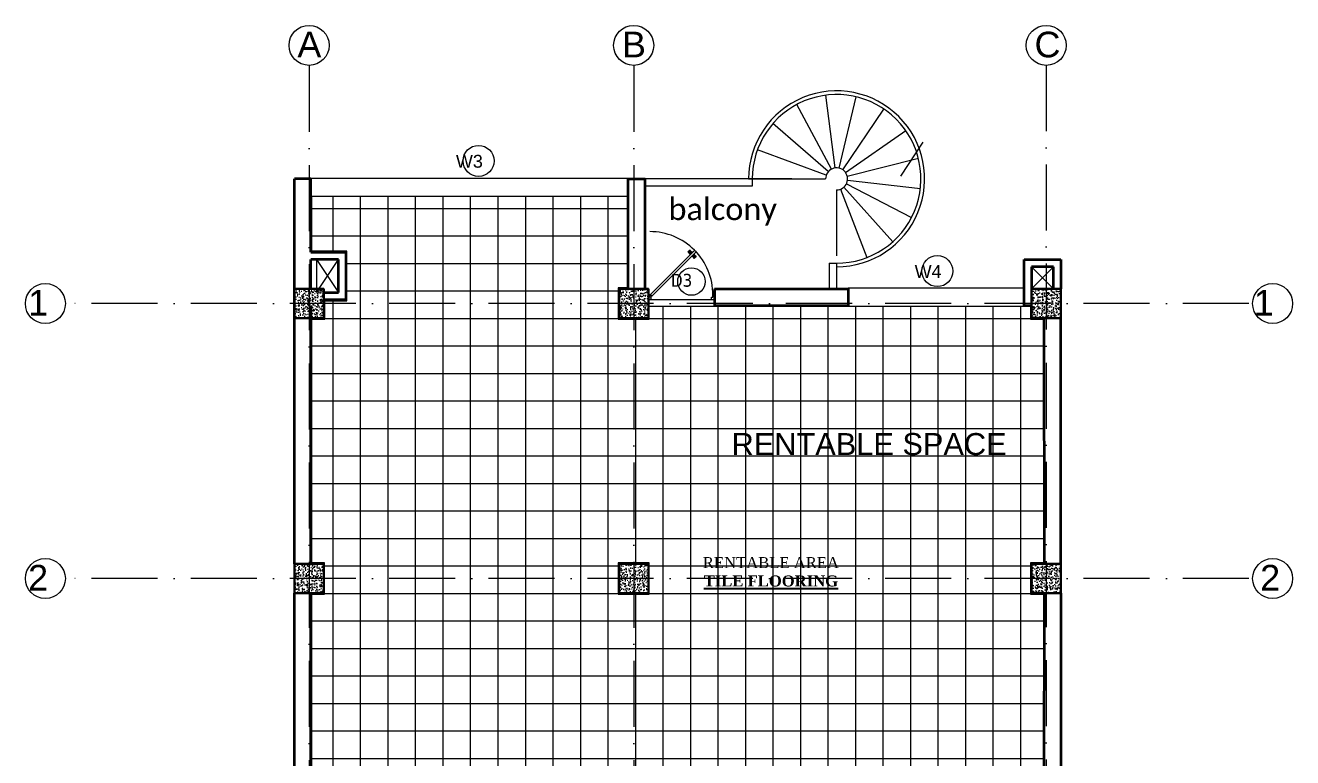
# Model space of a CAD drawing. Header units: inches. Extents: x 10755 to 33653, y -10992 to 10708.
# Drawn here: x 29119 to 29810, y -425 to -25 of the extents above; entities that cross this region are included whole.
import ezdxf

# ---------------------------------------------------------------- set-up
doc = ezdxf.new("R2010")
doc.units = ezdxf.units.IN
doc.header["$MEASUREMENT"] = 0
doc.linetypes.add('ACAD_ISO10W100', pattern=[18, 12, -3, 0, -3])
doc.linetypes.add('HIDDEN', pattern=[0.375, 0.25, -0.125])
for name, color, linetype, lineweight in [('beam in plan', 241, 'HIDDEN', 20), ('centerline', 9, 'ACAD_ISO10W100', 5), ('col', 1, 'Continuous', 30), ('DIMINSION', 5, 'Continuous', 15), ('hatch', 33, 'Continuous', 5), ('hatch 2', 8, 'Continuous', 13), ('hatch room', 33, 'Continuous', 9), ('hatch- rcc', 252, 'Continuous', 5), ('PLASTER', 50, 'Continuous', 9), ('PUERTAS', 7, 'Continuous', 0), ('railing', 33, 'Continuous', 15), ('sill line', 21, 'Continuous', 20), ('STAIRCASE', 143, 'Continuous', 15), ('title text 1', 113, 'Continuous', 25), ('wall', 1, 'Continuous', 35)]:
    doc.layers.add(name, color=color, linetype=linetype, lineweight=lineweight)
doc.layers.add('T-TEXT', color=230, linetype='Continuous')
doc.layers.add('text 100', color=4, linetype='Continuous')
doc.layers.get('DIMINSION').off()
doc.styles.add('Prajwal', font='stylu.ttf', dxfattribs={"height": 9})
doc.styles.get("Standard").update_dxf_attribs({"font": 'arial.ttf'})
doc.styles.add('suren', font='times.ttf', dxfattribs={"height": 4})

# ---------------------------------------------------------------- blocks, each defined once
blk = doc.blocks.new('EWEWRTT')
at = {"layer": 'centerline', "ltscale": 3}
for p, q in [((176317.85, -3623.75), (176317.85, -4988.85)), ((176494.85, -3623.75), (176494.85, -4988.85)), ((176719.8, -3623.43), (176719.8, -4988.85)), ((176830.31, -3753.4), (176184.96, -3753.4)), ((176830.31, -3903.4), (176184.95, -3903.4))]:
    blk.add_line(p, q, dxfattribs=at)
at = {"layer": 'centerline', "linetype": 'Continuous'}
for centre in [(176317.85, -3612.52), (176494.85, -3612.52), (176719.8, -3612.52), (176174.04, -3753.4), (176843.28, -3753.4), (176174.04, -3903.4), (176843.28, -3903.4)]:
    blk.add_circle(centre, 10.91, dxfattribs=at)
at = {"layer": 'T-TEXT', "ltscale": 100, "char_height": 14, "width": 12.944, "style": 'suren'}
for s, insert, attachment_point in [('{\\fArial|b0|i0|c0|p34;A}', (176311.49, -3605.08), 1), ('{\\fArial|b0|i0|c0|p34;B}', (176488.49, -3605.08), 1), ('{\\fArial|b0|i0|c0|p34;C}', (176713.44, -3605.08), 1), ('{\\fArial|b0|i0|c0|p34;1}', (176175.53, -3745.96), 3), ('{\\fArial|b0|i0|c0|p34;1}', (176843.84, -3745.96), 3), ('{\\fArial|b0|i0|c0|p34;2}', (176175.53, -3895.96), 3), ('{\\fArial|b0|i0|c0|p34;2}', (176847.37, -3895.96), 3)]:
    blk.add_mtext(s, dxfattribs=dict(at, insert=insert, attachment_point=attachment_point))
blk = doc.blocks.new('ETERWEWE')
at = {"layer": 'hatch- rcc', "linetype": 'Continuous', "ltscale": 30}
h = blk.add_hatch(dxfattribs=at)
h.set_pattern_fill('AR-CONC', color=256, scale=0.5, style=0)
h.set_pattern_definition([(50, (0, 0), (3.586300913, -0.313760675), [0.375, -4.125]), (355, (0, 0), (-0.69375667, 3.76096067), [0.3, -3.3]), (100.4514445, (0.299, -0.026), (2.89254423, 3.447199955), [0.31870096, -3.50571056]), (46.1842, (0, 1), (5.33620665, -0.8275964), [0.5625, -6.1875]), (96.6356355, (0.4447, 0.931), (4.67330973, 4.870593), [0.47805171, -5.2585688]), (351.184164, (0, 1), (4.67330973, 4.870593), [0.45, -4.95]), (21, (0.5, 0.75), (2.98453526, -2.013094453), [0.375, -4.125]), (326, (0.5, 0.75), (1.21657666, 3.625750225), [0.3, -3.3]), (71.4514447, (0.7487, 0.5822), (4.20111188, 1.612655764), [0.31870095, -3.50571056]), (37.5, (0, 0), (0.060799277, 1.664469269), [0, -3.26, 0, -3.35, 0, -3.3125]), (7.5, (0, 0), (1.315347687, 1.97205856), [0, -1.91, 0, -3.185, 0, -1.2625]), (327.5, (-1.115, 0), (2.669112181, -0.112774359), [0, -1.25, 0, -3.9, 0, -5.175]), (317.5, (-1.615, 0), (2.915930847, 0.50052491), [0, -1.625, 0, -2.59, 0, -3.675])])
h.paths.add_polyline_path([(159423.23, -3794.58), (159439.23, -3794.58), (159439.23, -3778.58), (159423.23, -3778.58)])
at = {"layer": 'col', "linetype": 'Continuous', "ltscale": 30}
blk.add_lwpolyline([(159423.23, -3794.58), (159423.23, -3778.58), (159439.23, -3778.58), (159439.23, -3794.58), (159423.23, -3794.58)], dxfattribs=at)
blk = doc.blocks.new('wewerrr')
at = {"layer": 'DIMINSION', "linetype": 'Continuous'}
for p in [(16886.62, 33.19), (16886.62, 33.19), (17063.62, 33.19), (17063.62, 33.19), (17288.57, 33.19), (17288.57, 33.19), (16886.62, -116.81), (16886.62, -116.81), (17063.62, -116.81), (17063.62, -116.81), (17288.57, -116.81), (17288.57, -116.81)]:
    blk.add_blockref('ETERWEWE', p, dxfattribs=at)
blk = doc.blocks.new('wwewrr')
at = {"layer": 'STAIRCASE'}
for p, q in [((177644.27, -3436.61), (177639.11, -3396.95)), ((177646.44, -3436.73), (177655.69, -3397.81)), ((177642.21, -3437.28), (177623.3, -3402.03)), ((177648.42, -3437.6), (177670.88, -3404.5)), ((177640.52, -3438.63), (177610.33, -3412.39)), ((177649.96, -3439.12), (177682.71, -3416.16)), ((177639.42, -3440.49), (177601.87, -3426.68)), ((177650.86, -3441.09), (177689.63, -3431.25)), ((177597.05, -3442.59), (177639.05, -3442.59)), ((177647.2, -3448.16), (177661.57, -3485.49)), ((177649.05, -3447.03), (177675.74, -3476.83)), ((177650.38, -3445.32), (177685.9, -3463.7)), ((177651.01, -3443.25), (177690.75, -3447.82)), ((177645.06, -3448.56), (177645.06, -3484.56))]:
    blk.add_line(p, q, dxfattribs=at)
for radius, end in [(48, 180.04377), (46, 180.04377), (6, 180.30639)]:
    blk.add_arc((177645.05, -3442.56), radius, 270.01881, end, dxfattribs=at)
blk = doc.blocks.new('2ft6in')
at = {"layer": 'PUERTAS', "color": 2}
for p, q in [((0.84, 2.1), (21.02, 22.28)), ((21.71, 21.6), (1.47, 1.37)), ((18.33, 21.76), (18.31, 21.77)), ((21.71, 21.6), (21.02, 22.28)), ((21.18, 18.9), (21.2, 18.89)), ((0, 2), (0, 0)), ((0.6, 2), (0, 2)), ((1.33, 0), (0, 0)), ((0.6, 1.26), (0.6, 2.04)), ((0.67, 1.26), (0.6, 1.26)), ((0.67, 1.26), (0.67, 2.01)), ((0.67, 1), (0.67, 1.26)), ((1.33, 1), (0.67, 1)), ((1.31, 1.53), (0.79, 2.06)), ((1.36, 1.58), (0.81, 2.12)), ((1.36, 1.58), (1.31, 1.53)), ((1.47, 1.37), (1.31, 1.53)), ((1.33, 0), (1.33, 1)), ((28.67, 0), (28.67, 1)), ((28.67, 1), (29.33, 1)), ((28.67, 0), (30, 0)), ((29.33, 1), (29.33, 2)), ((29.33, 2), (30, 2)), ((30, 0), (30, 2))]:
    blk.add_line(p, q, dxfattribs=at)
at = {"layer": 'PUERTAS', "color": 8}
for p, q in [((18.81, 20.78), (18.04, 21.4)), ((18.86, 20.83), (18.08, 21.46)), ((18.95, 20.92), (18.2, 21.58)), ((18.44, 21.9), (18.31, 21.77)), ((19.07, 21.03), (18.34, 21.72)), ((18.44, 21.9), (18.56, 22.02)), ((18.58, 22.01), (18.56, 22.02)), ((19.3, 21.26), (18.61, 22)), ((19.42, 21.38), (18.75, 22.14)), ((19.51, 21.48), (18.88, 22.26)), ((18.91, 20.27), (19.19, 20.69)), ((19.55, 21.53), (18.93, 22.3)), ((19.13, 20.8), (19.03, 20.9)), ((19.15, 20.82), (19.05, 20.92)), ((19.09, 20.44), (19.25, 20.76)), ((19.19, 20.87), (19.1, 20.96)), ((19.25, 20.93), (19.16, 21.02)), ((19.28, 20.63), (19.32, 20.83)), ((19.4, 21.08), (19.31, 21.17)), ((19.47, 21.15), (19.38, 21.24)), ((19.43, 20.78), (19.4, 20.9)), ((19.51, 21.19), (19.42, 21.28)), ((19.55, 20.91), (19.43, 20.94)), ((19.53, 21.21), (19.44, 21.3)), ((19.7, 21.06), (19.51, 21.01)), ((19.89, 21.24), (19.58, 21.08)), ((20.07, 21.42), (19.64, 21.15)), ((19.69, 19.49), (20.12, 19.76)), ((19.87, 19.67), (20.18, 19.83)), ((20.06, 19.85), (20.25, 19.9)), ((20.21, 20), (20.33, 19.97)), ((20.21, 19.38), (20.83, 18.61)), ((20.23, 19.7), (20.32, 19.61)), ((20.25, 19.72), (20.34, 19.63)), ((20.25, 19.43), (20.88, 18.65)), ((20.29, 19.76), (20.38, 19.67)), ((20.33, 20.13), (20.36, 20.01)), ((20.34, 19.53), (21, 18.77)), ((20.36, 19.83), (20.45, 19.74)), ((20.48, 20.28), (20.44, 20.08)), ((20.46, 19.64), (21.14, 18.91)), ((20.5, 19.98), (20.6, 19.89)), ((20.67, 20.47), (20.51, 20.15)), ((20.85, 20.64), (20.57, 20.22)), ((20.57, 20.04), (20.66, 19.95)), ((20.61, 20.09), (20.7, 19.99)), ((20.63, 20.11), (20.72, 20.01)), ((20.69, 19.87), (21.42, 19.19)), ((20.81, 19.99), (21.56, 19.33)), ((20.9, 20.08), (21.68, 19.45)), ((20.95, 20.13), (21.72, 19.51)), ((21.32, 19.01), (21.2, 18.89)), ((21.32, 19.01), (21.44, 19.14)), ((21.43, 19.15), (21.44, 19.14)), ((0, 0), (30, 0))]:
    blk.add_line(p, q, dxfattribs=at)
at = {"layer": 'PUERTAS', "color": 1}
for p, q in [((18.06, 21.44), (18.48, 21.86)), ((18.74, 20.79), (18.06, 21.34)), ((18.08, 21.51), (18.45, 21.88)), ((18.11, 21.49), (18.08, 21.51)), ((18.82, 22.25), (18.45, 21.88)), ((18.9, 22.28), (18.48, 21.86)), ((18.84, 22.23), (18.82, 22.25)), ((18.83, 20.8), (19.18, 21.15)), ((18.84, 20.21), (19.1, 20.6)), ((18.85, 20.11), (18.84, 20.12)), ((18.92, 20.89), (18.93, 20.88)), ((19.54, 21.59), (18.99, 22.27)), ((19.02, 20.88), (19.24, 21.1)), ((19.12, 20.8), (19.03, 20.89)), ((19.1, 20.7), (19.11, 20.69)), ((19.1, 20.6), (19.1, 20.6)), ((19.11, 20.79), (19.33, 21.01)), ((19.54, 21.5), (19.18, 21.15)), ((19.45, 21.31), (19.24, 21.1)), ((19.55, 21.22), (19.33, 21.01)), ((19.45, 21.41), (19.45, 21.41)), ((19.54, 21.22), (19.45, 21.31)), ((19.53, 19.43), (19.54, 19.42)), ((19.64, 21.23), (19.64, 21.23)), ((19.64, 19.42), (20.02, 19.67)), ((19.74, 21.24), (19.73, 21.23)), ((20.12, 21.49), (19.74, 21.24)), ((20.02, 19.67), (20.03, 19.68)), ((20.12, 19.68), (20.12, 19.68)), ((20.21, 19.69), (20.43, 19.9)), ((20.22, 21.48), (20.22, 21.49)), ((20.22, 19.41), (20.57, 19.76)), ((20.22, 19.69), (20.31, 19.6)), ((20.22, 19.32), (20.76, 18.64)), ((20.31, 19.6), (20.52, 19.81)), ((20.31, 19.5), (20.31, 19.5)), ((20.65, 20.12), (20.43, 19.9)), ((20.74, 20.03), (20.52, 19.81)), ((20.93, 20.11), (20.57, 19.76)), ((20.64, 20.11), (20.73, 20.02)), ((20.66, 20.31), (20.65, 20.31)), ((20.65, 20.21), (20.65, 20.22)), ((20.91, 20.7), (20.66, 20.31)), ((20.84, 20.02), (20.83, 20.03)), ((20.86, 18.63), (21.28, 19.05)), ((20.91, 20.8), (20.91, 20.79)), ((20.91, 18.68), (20.94, 18.66)), ((20.94, 18.66), (21.31, 19.03)), ((21.02, 20.12), (21.7, 19.57)), ((21.7, 19.47), (21.28, 19.05)), ((21.67, 19.4), (21.31, 19.03)), ((21.65, 19.42), (21.67, 19.4))]:
    blk.add_line(p, q, dxfattribs=at)
at = {"layer": 'PUERTAS', "color": 2}
for radius in [0.129, 0.0627]:
    blk.add_circle((0.68, 2.14), radius, dxfattribs=at)
at = {"layer": 'PUERTAS', "color": 8}
blk.add_arc((0.68, 2.14), 28.65, 359.72845, 90.03333, dxfattribs=at)
at = {"layer": 'PUERTAS', "color": 1}
for centre, start, end in [((18.78, 20.84), 231.07637, 315), ((18.89, 20.16), 135, 225), ((18.94, 22.23), 38.92363, 135), ((18.97, 20.93), 225, 315), ((19.16, 20.74), 135, 219.74275), ((19.06, 20.65), 315, 39.74275), ((19.4, 21.36), 315, 45), ((19.49, 21.55), 315, 38.92363), ((19.59, 19.47), 225, 315), ((19.6, 21.18), 50.25725, 135), ((19.68, 21.28), 230.25725, 315), ((20.07, 19.63), 50.25725, 135), ((20.17, 21.44), 45, 135), ((20.16, 19.73), 230.25725, 315), ((20.27, 19.36), 135, 218.92363), ((20.35, 19.55), 135, 225), ((20.7, 20.26), 135, 219.74275), ((20.6, 20.17), 315, 39.74275), ((20.78, 19.98), 45, 135), ((20.82, 18.68), 218.92363, 315), ((20.87, 20.75), 315, 45), ((20.98, 20.07), 51.07637, 135), ((21.65, 19.52), 315, 51.07637)]:
    blk.add_arc(centre, 0.0667, start, end, dxfattribs=at)

msp = doc.modelspace()

# ---------------------------------------------------------------- hatches: boundary and pattern name
at = {"layer": 'hatch room'}
h = msp.add_hatch(dxfattribs=at)
h.set_pattern_fill('ANSI37', color=256, scale=120, angle=45, style=0)
h.set_pattern_definition([(90, (12291.465, -12125.23), (-15, 3e-15), []), (180, (12291.465, -12125.23), (-3e-15, -15), [])])
h.paths.add_polyline_path([(29479.25, -459.741), (29348.823, -459.741), (29348.823, -734.593), (29441.869, -734.718), (29441.869, -736.593), (29458.869, -736.593), (29458.869, -734.593), (29479.25, -734.593), (29479.25, -724.593), (29458.869, -724.593), (29458.869, -719.593), (29444.369, -719.593), (29444.369, -551.602), (29458.869, -551.595), (29458.869, -469.741), (29479.25, -469.741)], flags=16)
h.paths.add_polyline_path([(29458.869, -551.595), (29444.369, -551.602), (29444.369, -719.593), (29458.869, -719.593), (29458.869, -724.593), (29479.25, -724.593), (29479.25, -729.595), (29538.25, -729.595), (29538.25, -724.597), (29547.144, -724.597), (29547.144, -663.093), (29559.153, -663.093), (29559.145, -546.093), (29587.729, -546.093), (29587.729, -469.741), (29538.25, -469.741), (29538.25, -464.741), (29479.25, -464.741), (29479.25, -469.741), (29458.869, -469.741)], flags=16)
h.paths.add_polyline_path([(29458.869, -318.593), (29441.869, -318.593), (29441.869, -335.593), (29458.869, -335.593)], flags=16)
h.paths.add_polyline_path([(29458.869, -959.593), (29441.869, -959.593), (29441.869, -976.593), (29458.869, -976.593)], flags=16)
h.paths.add_polyline_path([(29458.869, -1151.593), (29441.869, -1151.593), (29441.869, -1168.593), (29458.869, -1168.593)], flags=16)
edge = h.paths.add_edge_path()
edge.add_line((29281.869, -1168.593), (29281.869, -1151.593))
edge.add_line((29281.869, -1151.593), (29274.869, -1151.593))
edge.add_line((29274.869, -1151.593), (29274.869, -995.593))
edge.add_line((29274.869, -995.593), (29293.869, -995.593))
edge.add_line((29293.869, -995.593), (29293.869, -961.593))
edge.add_line((29293.869, -961.593), (29281.869, -961.593))
edge.add_line((29281.869, -961.593), (29281.869, -959.593))
edge.add_line((29281.869, -959.593), (29274.869, -959.593))
edge.add_line((29274.869, -959.593), (29274.869, -736.593))
edge.add_line((29274.869, -736.593), (29281.869, -736.593))
edge.add_line((29281.869, -736.593), (29281.869, -719.593))
edge.add_line((29281.869, -719.593), (29274.869, -719.593))
edge.add_line((29274.869, -719.593), (29274.869, -551.593))
edge.add_line((29274.869, -551.593), (29281.869, -551.593))
edge.add_line((29281.869, -551.593), (29281.869, -534.593))
edge.add_line((29281.869, -534.593), (29274.869, -534.593))
edge.add_line((29274.869, -534.593), (29274.869, -335.593))
edge.add_line((29274.869, -335.593), (29281.869, -335.593))
edge.add_line((29281.869, -335.593), (29281.869, -318.593))
edge.add_line((29281.869, -318.593), (29274.869, -318.593))
edge.add_line((29274.869, -318.593), (29274.869, -185.593))
edge.add_line((29274.869, -185.593), (29281.871, -185.593))
edge.add_line((29281.871, -185.593), (29281.871, -175.593))
edge.add_line((29281.871, -175.593), (29293.869, -175.593))
edge.add_line((29293.869, -175.593), (29293.869, -148.593))
edge.add_line((29293.869, -148.593), (29274.869, -148.593))
edge.add_line((29274.869, -148.593), (29274.869, -118.593))
edge.add_line((29274.869, -118.593), (29446.869, -118.593))
edge.add_line((29446.869, -118.593), (29446.869, -168.593))
edge.add_line((29446.869, -168.593), (29441.871, -168.593))
edge.add_line((29441.871, -168.593), (29441.871, -185.593))
edge.add_line((29441.871, -185.593), (29458.871, -185.593))
edge.add_line((29458.871, -185.593), (29458.871, -178.593))
edge.add_line((29458.871, -178.593), (29666.816, -178.593))
edge.add_line((29666.816, -178.593), (29666.818, -185.593))
edge.add_line((29666.818, -185.593), (29673.796, -185.593))
edge.add_line((29673.796, -185.593), (29673.812, -318.593))
edge.add_line((29673.812, -318.593), (29666.816, -318.593))
edge.add_line((29666.816, -318.593), (29666.816, -335.593))
edge.add_line((29666.816, -335.593), (29673.822, -335.598))
edge.add_line((29673.822, -335.598), (29673.729, -459.741))
edge.add_line((29673.729, -459.741), (29538.25, -459.741))
edge.add_line((29538.25, -459.741), (29538.25, -469.741))
edge.add_line((29538.25, -469.741), (29587.729, -469.741))
edge.add_line((29587.729, -469.741), (29587.729, -546.093))
edge.add_line((29587.729, -546.093), (29559.145, -546.093))
edge.add_line((29559.145, -546.093), (29559.153, -663.093))
edge.add_line((29559.153, -663.093), (29547.144, -663.093))
edge.add_line((29547.144, -663.093), (29547.144, -724.597))
edge.add_line((29547.144, -724.597), (29538.25, -724.597))
edge.add_line((29538.25, -724.597), (29538.25, -734.597))
edge.add_line((29538.25, -734.597), (29601.918, -734.597))
edge.add_line((29601.918, -734.597), (29601.918, -762.593))
edge.add_line((29601.918, -762.593), (29673.75, -762.593))
edge.add_line((29673.75, -762.593), (29673.816, -959.593))
edge.add_line((29673.816, -959.593), (29666.816, -959.593))
edge.add_line((29666.816, -959.593), (29666.816, -976.593))
edge.add_line((29666.816, -976.593), (29673.814, -976.593))
edge.add_line((29673.814, -976.593), (29673.796, -1151.593))
edge.add_line((29673.796, -1151.593), (29666.816, -1151.593))
edge.add_line((29666.816, -1151.593), (29666.816, -1168.593))
edge.add_line((29666.816, -1168.593), (29673.816, -1168.593))
edge.add_line((29673.816, -1168.593), (29673.816, -1197.834))
edge.add_line((29673.816, -1197.834), (29657.816, -1197.834))
edge.add_line((29657.816, -1197.834), (29657.818, -1205.334))
edge.add_line((29657.818, -1205.334), (29634.818, -1205.334))
edge.add_line((29634.818, -1205.334), (29634.816, -1197.834))
edge.add_line((29634.816, -1197.834), (29624.816, -1197.834))
edge.add_line((29624.816, -1197.834), (29624.816, -1227.542))
edge.add_line((29624.816, -1227.542), (29323.869, -1227.542))
edge.add_line((29323.869, -1227.542), (29323.88, -1197.834))
edge.add_line((29323.88, -1197.834), (29313.88, -1197.834))
edge.add_line((29313.88, -1197.834), (29313.869, -1205.334))
edge.add_line((29313.869, -1205.334), (29290.869, -1205.334))
edge.add_line((29290.869, -1205.334), (29290.869, -1197.834))
edge.add_line((29290.869, -1197.834), (29274.871, -1197.834))
edge.add_line((29274.871, -1197.834), (29274.871, -1168.593))
edge.add_line((29274.871, -1168.593), (29281.871, -1168.593))

# ---------------------------------------------------------------- linework, layer by layer
at = {"layer": 'beam in plan', "linetype": 'Continuous', "ltscale": 30}
msp.add_line((29277.369, -153.093), (29277.369, -171.093), dxfattribs=at)
at = {"layer": 'Defpoints'}
for points in [[(29272.369, -185.093), (29281.371, -185.093), (29281.371, -178.093)], [(29272.369, -319.093), (29281.369, -319.093), (29281.369, -335.093), (29272.369, -335.093)]]:
    msp.add_lwpolyline(points, dxfattribs=at)
at = {"layer": 'hatch', "linetype": 'Continuous', "ltscale": 30}
msp.add_line((29596.012, -107.62), (29608.215, -88.984), dxfattribs=at)
at = {"layer": 'hatch 2', "linetype": 'Continuous', "ltscale": 30}
for p, q in [((29277.369, -171.093), (29289.369, -153.093)), ((29277.369, -153.093), (29289.369, -171.093)), ((29667.316, -169.093), (29679.318, -157.093)), ((29679.318, -169.093), (29667.316, -157.093))]:
    msp.add_line(p, q, dxfattribs=at)
at = {"layer": 'hatch 2', "ltscale": 30}
for centre, radius in [((29365.805, -99.27), 8.47), ((29615.948, -159.385), 8.47), ((29481.85, -165.105), 7.47)]:
    msp.add_circle(centre, radius, dxfattribs=at)
at = {"layer": 'PLASTER'}
msp.add_lwpolyline([(29274.869, -534.593), (29274.869, -335.593), (29281.869, -335.593), (29281.869, -318.593), (29274.869, -318.593), (29274.869, -185.593), (29281.871, -185.593), (29281.871, -175.593), (29293.869, -175.593), (29293.869, -148.593), (29274.869, -148.593), (29274.869, -118.593), (29446.869, -118.593), (29446.869, -168.593), (29441.871, -168.593), (29441.871, -185.593), (29458.871, -185.593), (29458.871, -178.593), (29666.816, -178.593), (29666.818, -185.593), (29673.796, -185.593), (29673.812, -318.593), (29666.816, -318.593), (29666.816, -335.593), (29673.822, -335.598), (29673.729, -459.741)], dxfattribs=at)
msp.add_lwpolyline([(29458.869, -318.593), (29441.869, -318.593), (29441.869, -335.593), (29458.869, -335.593)], close=True, dxfattribs=at)
at = {"layer": 'railing', "linetype": 'Continuous', "ltscale": 30}
for p, q in [((29536.667, -109.093), (29456.369, -109.093)), ((29515.025, -109.093), (29515.025, -113.089)), ((29515.025, -113.089), (29456.369, -113.093)), ((29557.04, -155.066), (29557.039, -169.093)), ((29557.04, -155.066), (29561.04, -155.066)), ((29561.04, -155.066), (29561.039, -169.093))]:
    msp.add_line(p, q, dxfattribs=at)
at = {"layer": 'sill line', "linetype": 'Continuous', "ltscale": 30}
for p, q in [((29274.369, -108.593), (29447.369, -108.593)), ((29274.369, -118.593), (29447.369, -118.593)), ((29567.316, -168.593), (29663.316, -168.593)), ((29567.316, -178.593), (29663.316, -178.593))]:
    msp.add_line(p, q, dxfattribs=at)
at = {"layer": 'wall', "linetype": 'Continuous', "ltscale": 30}
for p, q in [((29265.369, -319.093), (29265.369, -109.093)), ((29265.369, -169.093), (29265.369, -109.093)), ((29274.369, -109.093), (29265.369, -109.093)), ((29274.369, -118.093), (29274.369, -109.093)), ((29447.369, -109.093), (29456.369, -109.093)), ((29447.369, -118.093), (29447.369, -109.093)), ((29274.369, -149.093), (29274.369, -118.093)), ((29447.369, -169.093), (29447.369, -118.093)), ((29274.369, -149.093), (29293.369, -149.093)), ((29293.369, -149.093), (29293.369, -175.093)), ((29274.369, -169.093), (29274.369, -153.093)), ((29289.369, -153.093), (29274.369, -153.093)), ((29289.369, -171.093), (29289.369, -153.093)), ((29663.316, -178.093), (29663.316, -153.093)), ((29663.316, -153.093), (29683.318, -153.093)), ((29679.318, -157.093), (29667.316, -157.093)), ((29667.316, -157.093), (29667.316, -169.093)), ((29679.318, -169.093), (29679.318, -157.093)), ((29683.318, -153.093), (29683.318, -169.093)), ((29281.369, -171.093), (29289.369, -171.093)), ((29494.369, -169.093), (29567.316, -169.093)), ((29494.369, -169.093), (29494.369, -178.093)), ((29567.316, -169.093), (29567.316, -178.093)), ((29274.369, -178.135), (29274.369, -205.093)), ((29293.369, -175.093), (29281.369, -175.093)), ((29494.369, -178.093), (29567.316, -178.093)), ((29663.316, -178.093), (29667.316, -178.093)), ((29274.369, -319.093), (29274.369, -185.093)), ((29274.369, -202.093), (29274.369, -185.093)), ((29674.312, -319.093), (29674.296, -184.804)), ((29674.312, -319.093), (29674.296, -184.804)), ((29683.312, -319.093), (29683.296, -184.803)), ((29683.312, -319.093), (29683.296, -184.803)), ((29274.369, -209.093), (29274.369, -319.093)), ((29265.369, -535.093), (29265.369, -335.093)), ((29274.369, -535.093), (29274.369, -335.093)), ((29674.229, -460.241), (29674.323, -335.093)), ((29683.271, -335.093), (29683.229, -460.241))]:
    msp.add_line(p, q, dxfattribs=at)
msp.add_lwpolyline([(29447.369, -109.093), (29456.369, -109.093), (29456.369, -169.093)], dxfattribs=at)

# ---------------------------------------------------------------- block references
at = {"color": 3, "extrusion": (0, 0, -1), "xscale": -1.200000000011642, "yscale": 1.200000000000728, "zscale": -1.200000000011642}
msp.add_blockref('2ft6in', (-29458.369, -174.793), dxfattribs=at)
at = {"layer": 'STAIRCASE', "linetype": 'Continuous'}
msp.add_blockref('wwewrr', (-148084.022, 3333.504), dxfattribs=at)
at = {"layer": 'wall', "linetype": 'Continuous', "ltscale": 30}
msp.add_blockref('EWEWRTT', (-147044.48, 3576.303), dxfattribs=at)
at = {"layer": 'wall', "linetype": 'Continuous'}
msp.add_blockref('wewerrr', (-147044.48, 3576.303), dxfattribs=at)

# ---------------------------------------------------------------- texts
at = {"layer": 'text 100', "insert": (29525.206, -315.417), "char_height": 6, "width": 110.08563, "attachment_point": 2}
msp.add_mtext('\\A1;\\pxqc;{\\fTimes New Roman|b0|i0|c0|p18;RENTABLE AREA\\P\\fTimes New Roman|b1|i0|c0|p18;\\LTILE FLOORING}', dxfattribs=at)
at = {"layer": 'title text 1', "style": 'Prajwal'}
for s, insert, char_height, width, attachment_point, rotation in [('\\pi-5.632;{\\fArial|b0|i0|c0|p34;W3}', (29359.088, -95.961), 7, 6.48014975013211e-13, 1, 359.956324), ('{\\fCalibri|b0|i0|c0|p34;balcony}', (29528.477, -119.573), 12, 322.36104, 3, 359.973975), ('\\pi-5.632;{\\fArial|b0|i0|c0|p34;W4}', (29609.231, -156.076), 7, 6.48014975013211e-13, 1, 359.956324), ('\\pi-5.632;{\\fTahoma|b0|i0|c0|p34;D3}', (29476.346, -160.889), 7, 6.48014975013211e-13, 1, 359.956324)]:
    msp.add_mtext(s, dxfattribs=dict(at, insert=insert, char_height=char_height, width=width, attachment_point=attachment_point, rotation=rotation))
at = {"layer": 'title text 1', "insert": (29503.769, -247.746), "char_height": 12, "width": 241.00666, "attachment_point": 1, "style": 'Prajwal'}
msp.add_mtext('{\\fSansSerif|b0|i0|c2|p2;RENTABLE SPACE}', dxfattribs=at)

doc.saveas('drawing.dxf')
